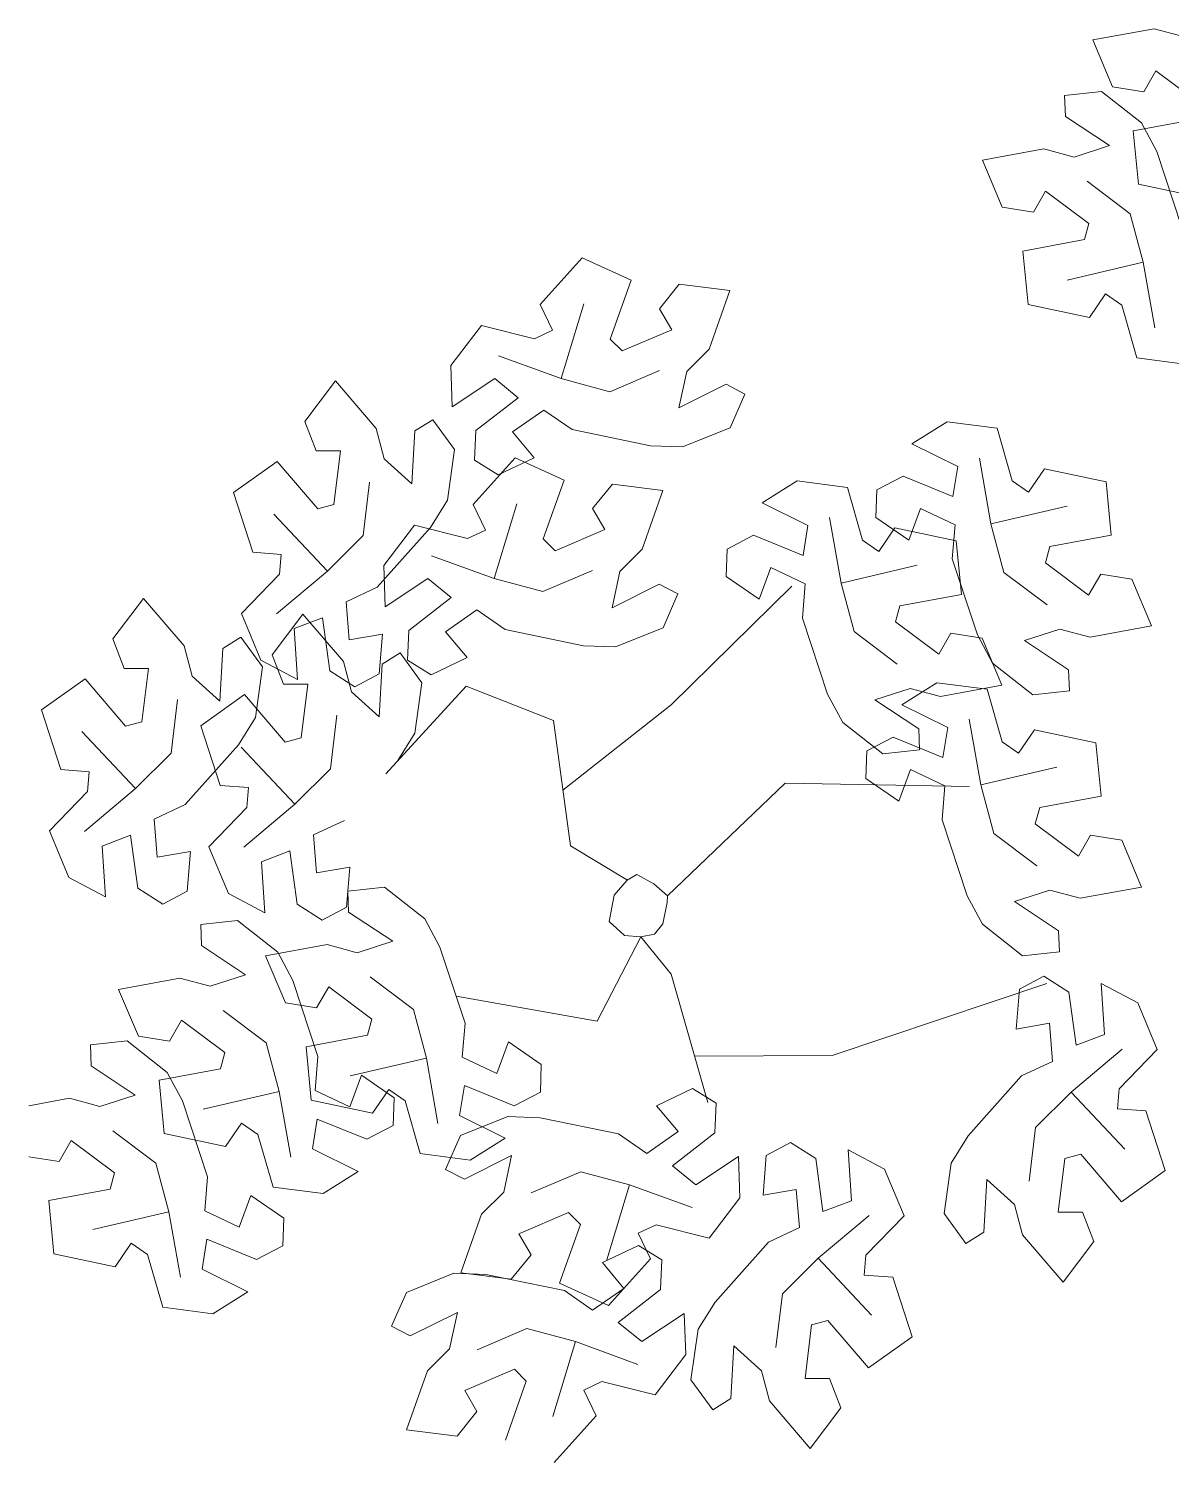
# Model space of a CAD drawing. Header units: metres. Extents: x -12 to 158, y -16 to 62.
# Drawn here: x 25.39 to 31.22, y 12.14 to 19.45 of the extents above; entities that cross this region are included whole.
import ezdxf

# ---------------------------------------------------------------- set-up
doc = ezdxf.new("R2010")
doc.units = ezdxf.units.M
doc.layers.add('AL_VEGETAÇÃO', color=7, linetype='Continuous', lineweight=9)
doc.layers.add('BASE ELETRICO__dwg', color=7, linetype='Continuous', lineweight=9, true_color=0x767676)

# ---------------------------------------------------------------- blocks, each defined once
blk = doc.blocks.new('BASE ELETRICO__dwg-8227098-PLANTA BAIXA - PLANTA GERAL')
at = {"layer": 'AL_VEGETAÇÃO', "color": 252, "true_color": 0x8e8e8e, "flags": 128}
for points in [[(30.0973, 18.5952), (29.7843, 18.6616), (29.7583, 18.934), (30.0712, 18.992)], [(30.0934, 19.0747), (29.8732, 19.2398), (29.8114, 19.1324), (29.6527, 19.1574), (29.5519, 19.397), (29.8648, 19.4546), (30.0191, 19.4133)], [(30.0324, 17.7426), (29.7768, 17.7757), (29.7001, 18.0442), (29.6165, 18.1019), (29.5347, 17.982), (29.2217, 18.0484), (29.1957, 18.3208), (29.5086, 18.3788), (29.5308, 18.4615), (29.3106, 18.6266), (29.2488, 18.5192), (29.0901, 18.5442), (28.9893, 18.7838), (29.3022, 18.8414), (29.4565, 18.8001), (29.6371, 18.8582), (29.4124, 19.0066), (29.4082, 19.1142), (29.5955, 19.1347), (29.8004, 18.9737), (29.8774, 18.8291), (30.0059, 18.4414)], [(29.8084, 18.2631), (29.7424, 18.5109), (29.5223, 18.6763)], [(29.8675, 17.9286), (29.8084, 18.2631), (29.4203, 18.1724)], [(26.522, 17.7862), (26.8412, 17.6701), (26.9567, 18.0515)], [(26.8412, 17.6701), (27.0888, 17.6034), (27.3421, 17.7112)], [(28.9734, 17.2636), (29.0325, 16.9291), (29.4206, 17.0198)], [(25.65, 16.6882), (25.8315, 16.8693), (25.8648, 17.1426)], [(25.3898, 16.4698), (25.65, 16.6882), (25.3774, 16.979)], [(26.1806, 16.7669), (26.4998, 16.6508), (26.6153, 17.0323)], [(28.2097, 16.962), (28.2688, 16.6275), (28.6569, 16.7182)], [(29.0325, 16.9291), (29.0985, 16.6814), (29.3186, 16.5159)], [(26.4998, 16.6508), (26.7474, 16.5841), (27.0007, 16.692)], [(26.8503, 15.5717), (27.4016, 16.0058), (28.0172, 16.6123)], [(28.2688, 16.6275), (28.3348, 16.3797), (28.5549, 16.2143)], [(25.7367, 15.4173), (25.5787, 15.343), (25.5949, 15.1489), (25.7644, 15.178), (25.748, 14.9752), (25.6239, 14.9089), (25.496, 14.9904), (25.4588, 15.2611), (25.3142, 15.2061), (25.3306, 14.9461), (25.1448, 15.045), (25.0457, 15.2828), (25.2398, 15.4836), (25.2481, 15.5848), (25.1033, 15.5957), (25.0043, 15.9), (25.2272, 16.0587), (25.4339, 15.8167), (25.5166, 15.8388), (25.5494, 16.1121), (25.4255, 16.1121), (25.3679, 16.2618), (25.5249, 16.4689), (25.7313, 16.2268), (25.7726, 16.0725), (25.9132, 15.9451), (25.9294, 16.2139), (26.0205, 16.2713), (26.132, 16.1194), (26.095, 15.8614), (26.0083, 15.7225)], [(27.179, 15.1117), (26.8884, 15.2872), (26.8028, 15.9259), (26.358, 16.1014), (25.9473, 15.6544)], [(24.6711, 15.5796), (24.8527, 15.7607), (24.8859, 16.034)], [(25.4836, 15.4992), (25.6652, 15.6802), (25.6984, 15.9536)], [(24.411, 15.3612), (24.6711, 15.5796), (24.3985, 15.8704)], [(28.922, 15.9326), (28.9811, 15.5981), (29.3692, 15.6888)], [(25.2234, 15.2808), (25.4836, 15.4992), (25.211, 15.79)], [(27.3843, 15.0318), (27.983, 15.6064), (28.9238, 15.5906)], [(28.9811, 15.5981), (29.0471, 15.3503), (29.2672, 15.1849)], [(27.5896, 13.9779), (27.4016, 14.6327), (27.2473, 14.824), (27.0251, 14.3931), (26.3061, 14.5212)], [(26.1542, 14.2053), (26.0882, 14.4531), (25.8681, 14.6185)], [(27.5219, 14.2139), (28.2225, 14.2176), (29.3175, 14.5848)], [(25.4044, 14.0348), (25.3384, 14.2826), (25.1183, 14.448)], [(24.127, 13.9615), (24.3355, 13.9999), (24.4898, 13.9586), (24.6704, 14.0166), (24.4458, 14.1651), (24.4416, 14.2727), (24.6288, 14.2932), (24.8338, 14.1322), (24.9107, 13.9876), (25.0392, 13.5999)], [(26.2133, 13.8708), (26.1542, 14.2053), (25.7661, 14.1146)], [(29.702, 14.2504), (29.4418, 14.0319), (29.7144, 13.7412)], [(25.4634, 13.7003), (25.4044, 14.0348), (25.0163, 13.9441)], [(29.4418, 14.0319), (29.2603, 13.8509), (29.227, 13.5776)], [(24.8418, 13.4216), (24.7758, 13.6694), (24.5557, 13.8348)], [(25.0392, 13.5999), (25.0246, 13.4258), (25.2008, 13.3429), (25.2603, 13.5042), (25.4278, 13.3886), (25.4231, 13.248), (25.2886, 13.1779), (25.0355, 13.2811), (25.0109, 13.1283), (25.2443, 13.0126), (25.0657, 12.9011), (24.8102, 12.9342), (24.7334, 13.2027), (24.6499, 13.2604), (24.568, 13.1405), (24.255, 13.2069), (24.229, 13.4793), (24.542, 13.5373), (24.5641, 13.62), (24.3439, 13.7851), (24.2821, 13.6776), (24.127, 13.7021)], [(27.1899, 13.5583), (26.9423, 13.6251), (26.689, 13.5172)], [(27.5091, 13.4423), (27.1899, 13.5583), (27.0744, 13.1769)], [(24.9008, 13.0871), (24.8418, 13.4216), (24.4537, 13.3309)], [(28.4117, 13.4025), (28.1515, 13.184), (28.4241, 12.8933)], [(26.5575, 12.2571), (26.6638, 12.5571), (26.6032, 12.6177), (26.3502, 12.5095), (26.4123, 12.4023), (26.3113, 12.2774), (26.0534, 12.3099), (26.1599, 12.6096), (26.2729, 12.7226), (26.3128, 12.908), (26.072, 12.7877), (25.9767, 12.8379), (26.0525, 13.0103), (26.2944, 13.1073), (26.4581, 13.1017), (26.8582, 13.0191), (27.0016, 12.9194), (27.1615, 13.0305), (27.0516, 13.1627), (27.2355, 13.2499), (27.3549, 13.1755), (27.3483, 13.0241), (27.1324, 12.8565), (27.2524, 12.7588), (27.4694, 12.903), (27.4766, 12.6926), (27.3202, 12.4879), (27.0493, 12.5556), (26.9575, 12.5122), (27.0204, 12.3813), (26.8064, 12.1434)], [(28.1515, 13.184), (27.97, 13.003), (27.9367, 12.7297)], [(26.9138, 12.7589), (26.6663, 12.8256), (26.4129, 12.7178)], [(27.2331, 12.6428), (26.9138, 12.7589), (26.7983, 12.3775)]]:
    blk.add_lwpolyline(points, dxfattribs=at)
for points in [[(26.8969, 17.4099), (26.7535, 17.5096), (26.5936, 17.3985), (26.7034, 17.2663), (26.5196, 17.1791), (26.4002, 17.2534), (26.4068, 17.4049), (26.6227, 17.5725), (26.5027, 17.6702), (26.2857, 17.526), (26.2785, 17.7364), (26.4349, 17.9411), (26.7058, 17.8734), (26.7976, 17.9168), (26.7347, 18.0477), (26.9487, 18.2855), (27.1976, 18.1719), (27.0913, 17.8719), (27.1518, 17.8113), (27.4049, 17.9195), (27.3428, 18.0267), (27.4438, 18.1516), (27.7017, 18.1191), (27.5952, 17.8194), (27.4822, 17.7064), (27.4422, 17.5209), (27.6831, 17.6413), (27.7784, 17.5911), (27.7026, 17.4187), (27.4606, 17.3217), (27.2969, 17.3273)], [(25.9031, 16.6063), (25.7451, 16.532), (25.7613, 16.3379), (25.9308, 16.367), (25.9144, 16.1642), (25.7903, 16.098), (25.6624, 16.1794), (25.6252, 16.4502), (25.4806, 16.3951), (25.497, 16.1351), (25.3112, 16.234), (25.2121, 16.4719), (25.4062, 16.6726), (25.4145, 16.7738), (25.2697, 16.7847), (25.1707, 17.089), (25.3936, 17.2477), (25.6003, 17.0057), (25.683, 17.0279), (25.7158, 17.3011), (25.5919, 17.3011), (25.5342, 17.4508), (25.6913, 17.658), (25.8977, 17.4158), (25.939, 17.2615), (26.0796, 17.1342), (26.0958, 17.4029), (26.1869, 17.4603), (26.2984, 17.3085), (26.2614, 17.0505), (26.1747, 16.9115)], [(28.835, 16.7509), (28.8497, 16.9249), (28.6735, 17.0079), (28.614, 16.8466), (28.4465, 16.9622), (28.4512, 17.1028), (28.5857, 17.1728), (28.8388, 17.0697), (28.8634, 17.2224), (28.63, 17.3382), (28.8086, 17.4497), (29.0641, 17.4166), (29.1409, 17.148), (29.2244, 17.0903), (29.3062, 17.2102), (29.6192, 17.1438), (29.6453, 16.8714), (29.3323, 16.8134), (29.3102, 16.7308), (29.5303, 16.5657), (29.5921, 16.6731), (29.7508, 16.6481), (29.8517, 16.4085), (29.5388, 16.3508), (29.3845, 16.3922), (29.2039, 16.3341), (29.4285, 16.1857), (29.4327, 16.0781), (29.2455, 16.0575), (29.0405, 16.2185), (28.9636, 16.3631)], [(26.5555, 16.3907), (26.4121, 16.4903), (26.2521, 16.3793), (26.362, 16.2471), (26.1782, 16.1599), (26.0588, 16.2342), (26.0653, 16.3857), (26.2812, 16.5533), (26.1613, 16.651), (25.9443, 16.5067), (25.937, 16.7171), (26.0935, 16.9219), (26.3644, 16.8541), (26.4562, 16.8976), (26.3933, 17.0284), (26.6073, 17.2663), (26.8562, 17.1526), (26.7499, 16.8526), (26.8104, 16.7921), (27.0635, 16.9002), (27.0014, 17.0074), (27.1024, 17.1324), (27.3603, 17.0999), (27.2538, 16.8001), (27.1408, 16.6872), (27.1008, 16.5017), (27.3417, 16.622), (27.437, 16.5719), (27.3612, 16.3994), (27.1192, 16.3024), (26.9555, 16.3081)], [(28.0713, 16.4492), (28.086, 16.6232), (27.9098, 16.7062), (27.8502, 16.5449), (27.6828, 16.6605), (27.6875, 16.8011), (27.822, 16.8712), (28.0751, 16.768), (28.0997, 16.9207), (27.8663, 17.0365), (28.0448, 17.148), (28.3004, 17.1149), (28.3772, 16.8464), (28.4607, 16.7886), (28.5425, 16.9086), (28.8555, 16.8422), (28.8816, 16.5698), (28.5686, 16.5118), (28.5465, 16.4291), (28.7666, 16.264), (28.8284, 16.3714), (28.9871, 16.3464), (29.088, 16.1068), (28.7751, 16.0492), (28.6208, 16.0905), (28.4402, 16.0324), (28.6648, 15.884), (28.669, 15.7764), (28.4818, 15.7558), (28.2768, 15.9169), (28.1998, 16.0614)], [(24.9243, 15.4978), (24.7662, 15.4234), (24.7825, 15.2294), (24.9519, 15.2584), (24.9355, 15.0556), (24.8114, 14.9894), (24.6835, 15.0708), (24.6463, 15.3416), (24.5017, 15.2865), (24.5182, 15.0265), (24.3323, 15.1254), (24.2332, 15.3633), (24.4274, 15.564), (24.4356, 15.6652), (24.2908, 15.6762), (24.1918, 15.9804), (24.4147, 16.1392), (24.6214, 15.8971), (24.7041, 15.9193), (24.737, 16.1925), (24.6131, 16.1925), (24.5554, 16.3423), (24.7125, 16.5494), (24.9188, 16.3072), (24.9602, 16.1529), (25.1008, 16.0256), (25.117, 16.2943), (25.2081, 16.3517), (25.3195, 16.1999), (25.2825, 15.9419), (25.1958, 15.8029)], [(28.7836, 15.4198), (28.7982, 15.5938), (28.6221, 15.6768), (28.5625, 15.5155), (28.3951, 15.6311), (28.3998, 15.7717), (28.5342, 15.8418), (28.7873, 15.7386), (28.8119, 15.8914), (28.5785, 16.0071), (28.7571, 16.1186), (29.0127, 16.0855), (29.0894, 15.817), (29.173, 15.7593), (29.2548, 15.8792), (29.5678, 15.8128), (29.5938, 15.5404), (29.2809, 15.4824), (29.2587, 15.3997), (29.4789, 15.2346), (29.5407, 15.342), (29.6994, 15.317), (29.8002, 15.0774), (29.4874, 15.0198), (29.333, 15.0611), (29.1524, 15.003), (29.3771, 14.8546), (29.3813, 14.747), (29.194, 14.7265), (28.9891, 14.8875), (28.9121, 15.0321)], [(27.3175, 14.8374), (27.3603, 14.8896), (27.3813, 14.9992), (27.3843, 15.0318), (27.3145, 15.0931), (27.2281, 15.1404), (27.1785, 15.112), (27.1125, 15.0364), (27.0866, 14.9008), (27.1643, 14.83), (27.2473, 14.824)], [(26.3517, 14.3836), (26.3371, 14.2096), (26.5132, 14.1266), (26.5728, 14.2879), (26.7402, 14.1723), (26.7355, 14.0317), (26.6011, 13.9616), (26.348, 14.0648), (26.3234, 13.912), (26.5568, 13.7963), (26.3782, 13.6848), (26.1226, 13.7179), (26.0459, 13.9864), (25.9623, 14.0441), (25.8805, 13.9242), (25.5675, 13.9906), (25.5414, 14.263), (25.8544, 14.321), (25.8766, 14.4037), (25.6564, 14.5688), (25.5946, 14.4614), (25.4359, 14.4864), (25.3351, 14.726), (25.6479, 14.7836), (25.8023, 14.7423), (25.9829, 14.8004), (25.7582, 14.9488), (25.754, 15.0564), (25.9413, 15.0769), (26.1462, 14.9159), (26.2232, 14.7713)], [(25.6018, 14.2131), (25.5872, 14.0391), (25.7634, 13.9561), (25.8229, 14.1174), (25.9904, 14.0018), (25.9857, 13.8612), (25.8512, 13.7911), (25.5981, 13.8943), (25.5735, 13.7416), (25.8069, 13.6258), (25.6283, 13.5143), (25.3728, 13.5474), (25.296, 13.8159), (25.2125, 13.8737), (25.1306, 13.7537), (24.8176, 13.8201), (24.7916, 14.0925), (25.1046, 14.1505), (25.1267, 14.2332), (24.9065, 14.3983), (24.8447, 14.2909), (24.6861, 14.3159), (24.5852, 14.5555), (24.8981, 14.6131), (25.0524, 14.5718), (25.233, 14.6299), (25.0084, 14.7783), (25.0042, 14.8859), (25.1914, 14.9065), (25.3964, 14.7454), (25.4733, 14.6008)], [(29.1887, 14.1138), (29.3467, 14.1882), (29.3305, 14.3822), (29.161, 14.3532), (29.1774, 14.556), (29.3015, 14.6222), (29.4294, 14.5408), (29.4666, 14.27), (29.6112, 14.3251), (29.5948, 14.5851), (29.7806, 14.4862), (29.8797, 14.2483), (29.6856, 14.0476), (29.6773, 13.9463), (29.8221, 13.9354), (29.9211, 13.6312), (29.6982, 13.4724), (29.4915, 13.7145), (29.4088, 13.6923), (29.376, 13.4191), (29.4999, 13.4191), (29.5576, 13.2693), (29.4005, 13.0622), (29.1941, 13.3044), (29.1528, 13.4587), (29.0122, 13.586), (28.996, 13.3173), (28.9049, 13.2599), (28.7934, 13.4117), (28.8304, 13.6697), (28.9171, 13.8087)], [(27.1342, 13.8185), (27.2776, 13.7188), (27.4375, 13.8299), (27.3276, 13.9621), (27.5115, 14.0493), (27.6309, 13.975), (27.6243, 13.8235), (27.4084, 13.6559), (27.5284, 13.5582), (27.7454, 13.7024), (27.7526, 13.492), (27.5962, 13.2873), (27.3253, 13.3551), (27.2335, 13.3116), (27.2964, 13.1807), (27.0824, 12.9429), (26.8335, 13.0565), (26.9398, 13.3566), (26.8792, 13.4171), (26.6262, 13.3089), (26.6883, 13.2017), (26.5873, 13.0768), (26.3294, 13.1093), (26.4359, 13.4091), (26.5489, 13.522), (26.5889, 13.7075), (26.348, 13.5871), (26.2527, 13.6373), (26.3285, 13.8097), (26.5704, 13.9067), (26.7342, 13.9011)], [(27.8984, 13.2659), (28.0564, 13.3403), (28.0402, 13.5343), (27.8707, 13.5053), (27.8871, 13.708), (28.0112, 13.7743), (28.1391, 13.6929), (28.1763, 13.4221), (28.3209, 13.4772), (28.3045, 13.7372), (28.4903, 13.6383), (28.5894, 13.4004), (28.3953, 13.1997), (28.387, 13.0984), (28.5318, 13.0875), (28.6308, 12.7833), (28.4079, 12.6245), (28.2012, 12.8666), (28.1185, 12.8444), (28.0857, 12.5712), (28.2096, 12.5712), (28.2672, 12.4214), (28.1102, 12.2143), (27.9038, 12.4564), (27.8625, 12.6108), (27.7219, 12.7381), (27.7057, 12.4694), (27.6146, 12.4119), (27.5031, 12.5638), (27.5401, 12.8218), (27.6268, 12.9608)]]:
    blk.add_lwpolyline(points, close=True, dxfattribs=at)

msp = doc.modelspace()

# ---------------------------------------------------------------- block references
at = {"layer": 'BASE ELETRICO__dwg', "color": 252, "true_color": 0x8e8e8e}
msp.add_blockref('BASE ELETRICO__dwg-8227098-PLANTA BAIXA - PLANTA GERAL', (1.2665, 0), dxfattribs=at)

doc.saveas('drawing.dxf')
